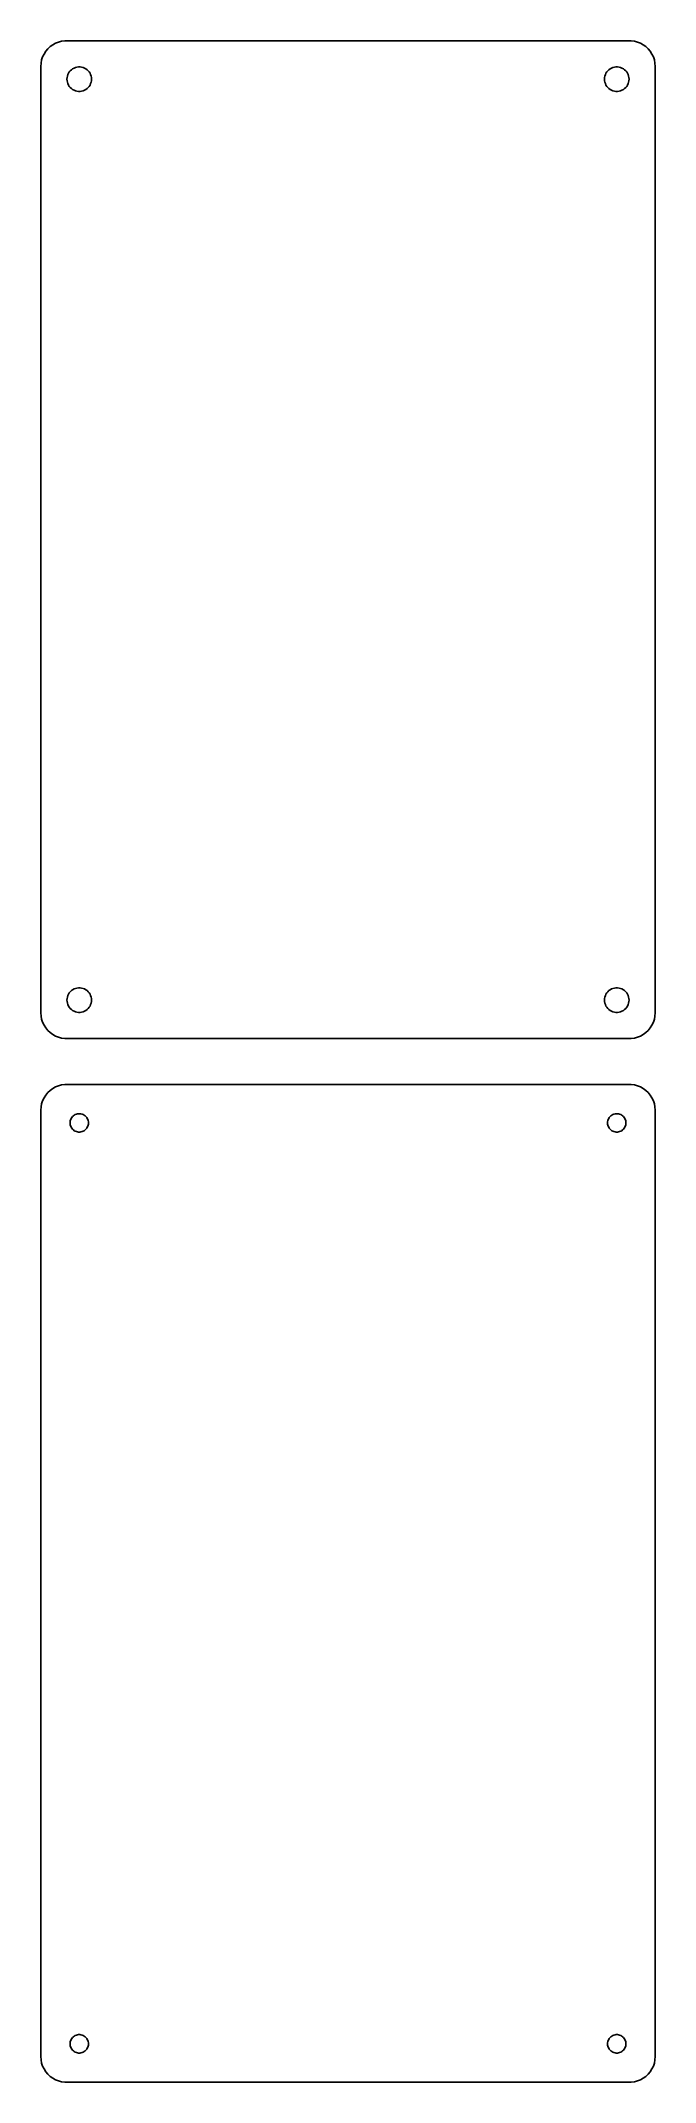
# Model space of a CAD drawing. Header units: metres. Extents: x -60 to 60, y 107 to 505.
import ezdxf

# ---------------------------------------------------------------- set-up
doc = ezdxf.new("R2010")
doc.units = ezdxf.units.M

msp = doc.modelspace()

# ---------------------------------------------------------------- linework, layer by layer
for p, q in [((-59.3815, 502.909), (-59.6489, 502.341)), ((-59.0451, 503.439), (-59.3815, 502.909)), ((-58.6448, 503.923), (-59.0451, 503.439)), ((-58.1871, 504.353), (-58.6448, 503.923)), ((-57.6791, 504.722), (-58.1871, 504.353)), ((-57.1289, 505.024), (-57.6791, 504.722)), ((-56.5451, 505.255), (-57.1289, 505.024)), ((-55.9369, 505.411), (-56.5451, 505.255)), ((-55.3139, 505.49), (-55.9369, 505.411)), ((55.3139, 505.49), (-55.3139, 505.49)), ((55.9369, 505.411), (55.3139, 505.49)), ((56.5451, 505.255), (55.9369, 505.411)), ((57.1289, 505.024), (56.5451, 505.255)), ((57.6791, 504.722), (57.1289, 505.024)), ((58.1871, 504.353), (57.6791, 504.722)), ((58.6448, 503.923), (58.1871, 504.353)), ((59.0451, 503.439), (58.6448, 503.923)), ((59.3815, 502.909), (59.0451, 503.439)), ((59.6489, 502.341), (59.3815, 502.909)), ((-59.9606, 501.127), (-60, 500.5)), ((-60, 500.5), (-60, 315.5)), ((-59.8429, 501.743), (-59.9606, 501.127)), ((-59.6489, 502.341), (-59.8429, 501.743)), ((-54.8246, 498.597), (-54.7315, 498.883)), ((-54.7315, 498.883), (-54.6031, 499.156)), ((-54.6031, 499.156), (-54.4416, 499.411)), ((-54.4416, 499.411), (-54.2495, 499.643)), ((-54.2495, 499.643), (-54.0298, 499.849)), ((-54.0298, 499.849), (-53.786, 500.026)), ((-53.786, 500.026), (-53.5219, 500.172)), ((-53.5219, 500.172), (-53.2416, 500.283)), ((-53.2416, 500.283), (-52.9497, 500.357)), ((-52.9497, 500.357), (-52.6507, 500.395)), ((-52.6507, 500.395), (-52.3493, 500.395)), ((-52.3493, 500.395), (-52.0503, 500.357)), ((-52.0503, 500.357), (-51.7584, 500.283)), ((-51.7584, 500.283), (-51.4781, 500.172)), ((-51.4781, 500.172), (-51.214, 500.026)), ((-51.214, 500.026), (-50.9702, 499.849)), ((-50.9702, 499.849), (-50.7505, 499.643)), ((-50.7505, 499.643), (-50.5583, 499.411)), ((-50.5583, 499.411), (-50.3969, 499.156)), ((-50.3969, 499.156), (-50.2685, 498.883)), ((-50.2685, 498.883), (-50.1754, 498.597)), ((50.1754, 498.597), (50.2685, 498.883)), ((50.2685, 498.883), (50.3969, 499.156)), ((50.3969, 499.156), (50.5583, 499.411)), ((50.5583, 499.411), (50.7505, 499.643)), ((50.7505, 499.643), (50.9702, 499.849)), ((50.9702, 499.849), (51.214, 500.026)), ((51.214, 500.026), (51.4781, 500.172)), ((51.4781, 500.172), (51.7584, 500.283)), ((51.7584, 500.283), (52.0503, 500.357)), ((52.0503, 500.357), (52.3493, 500.395)), ((52.3493, 500.395), (52.6507, 500.395)), ((52.6507, 500.395), (52.9497, 500.357)), ((52.9497, 500.357), (53.2416, 500.283)), ((53.2416, 500.283), (53.5219, 500.172)), ((53.5219, 500.172), (53.786, 500.026)), ((53.786, 500.026), (54.0298, 499.849)), ((54.0298, 499.849), (54.2495, 499.643)), ((54.2495, 499.643), (54.4416, 499.411)), ((54.4416, 499.411), (54.6031, 499.156)), ((54.6031, 499.156), (54.7315, 498.883)), ((54.7315, 498.883), (54.8246, 498.597)), ((59.8429, 501.743), (59.6489, 502.341)), ((59.9606, 501.127), (59.8429, 501.743)), ((60, 500.5), (59.9606, 501.127)), ((60, 315.5), (60, 500.5)), ((-54.9, 498), (-54.8811, 498.301)), ((-54.8811, 497.699), (-54.9, 498)), ((-54.8811, 498.301), (-54.8246, 498.597)), ((-54.8246, 497.403), (-54.8811, 497.699)), ((-54.7315, 497.117), (-54.8246, 497.403)), ((-54.6031, 496.844), (-54.7315, 497.117)), ((-54.4416, 496.589), (-54.6031, 496.844)), ((-54.2495, 496.357), (-54.4416, 496.589)), ((-54.0298, 496.151), (-54.2495, 496.357)), ((-53.786, 495.974), (-54.0298, 496.151)), ((-53.5219, 495.828), (-53.786, 495.974)), ((-53.2416, 495.717), (-53.5219, 495.828)), ((-52.9497, 495.643), (-53.2416, 495.717)), ((-52.6507, 495.605), (-52.9497, 495.643)), ((-52.3493, 495.605), (-52.6507, 495.605)), ((-52.0503, 495.643), (-52.3493, 495.605)), ((-51.7584, 495.717), (-52.0503, 495.643)), ((-51.4781, 495.828), (-51.7584, 495.717)), ((-51.214, 495.974), (-51.4781, 495.828)), ((-50.9702, 496.151), (-51.214, 495.974)), ((-50.7505, 496.357), (-50.9702, 496.151)), ((-50.5583, 496.589), (-50.7505, 496.357)), ((-50.3969, 496.844), (-50.5583, 496.589)), ((-50.2685, 497.117), (-50.3969, 496.844)), ((-50.1754, 497.403), (-50.2685, 497.117)), ((-50.1754, 498.597), (-50.1189, 498.301)), ((-50.1189, 497.699), (-50.1754, 497.403)), ((-50.1189, 498.301), (-50.1, 498)), ((-50.1, 498), (-50.1189, 497.699)), ((50.1, 498), (50.1189, 498.301)), ((50.1189, 497.699), (50.1, 498)), ((50.1189, 498.301), (50.1754, 498.597)), ((50.1754, 497.403), (50.1189, 497.699)), ((50.2685, 497.117), (50.1754, 497.403)), ((50.3969, 496.844), (50.2685, 497.117)), ((50.5583, 496.589), (50.3969, 496.844)), ((50.7505, 496.357), (50.5583, 496.589)), ((50.9702, 496.151), (50.7505, 496.357)), ((51.214, 495.974), (50.9702, 496.151)), ((51.4781, 495.828), (51.214, 495.974)), ((51.7584, 495.717), (51.4781, 495.828)), ((52.0503, 495.643), (51.7584, 495.717)), ((52.3493, 495.605), (52.0503, 495.643)), ((52.6507, 495.605), (52.3493, 495.605)), ((52.9497, 495.643), (52.6507, 495.605)), ((53.2416, 495.717), (52.9497, 495.643)), ((53.5219, 495.828), (53.2416, 495.717)), ((53.786, 495.974), (53.5219, 495.828)), ((54.0298, 496.151), (53.786, 495.974)), ((54.2495, 496.357), (54.0298, 496.151)), ((54.4416, 496.589), (54.2495, 496.357)), ((54.6031, 496.844), (54.4416, 496.589)), ((54.7315, 497.117), (54.6031, 496.844)), ((54.8246, 497.403), (54.7315, 497.117)), ((54.8246, 498.597), (54.8811, 498.301)), ((54.8811, 497.699), (54.8246, 497.403)), ((54.8811, 498.301), (54.9, 498)), ((54.9, 498), (54.8811, 497.699)), ((-54.6031, 319.156), (-54.4416, 319.411)), ((-54.4416, 319.411), (-54.2495, 319.643)), ((-54.2495, 319.643), (-54.0298, 319.849)), ((-54.0298, 319.849), (-53.786, 320.026)), ((-53.786, 320.026), (-53.5219, 320.172)), ((-53.5219, 320.172), (-53.2416, 320.283)), ((-53.2416, 320.283), (-52.9497, 320.357)), ((-52.9497, 320.357), (-52.6507, 320.395)), ((-52.6507, 320.395), (-52.3493, 320.395)), ((-52.3493, 320.395), (-52.0503, 320.357)), ((-52.0503, 320.357), (-51.7584, 320.283)), ((-51.7584, 320.283), (-51.4781, 320.172)), ((-51.4781, 320.172), (-51.214, 320.026)), ((-51.214, 320.026), (-50.9702, 319.849)), ((-50.9702, 319.849), (-50.7505, 319.643)), ((-50.7505, 319.643), (-50.5583, 319.411)), ((-50.5583, 319.411), (-50.3969, 319.156)), ((50.3969, 319.156), (50.5583, 319.411)), ((50.5583, 319.411), (50.7505, 319.643)), ((50.7505, 319.643), (50.9702, 319.849)), ((50.9702, 319.849), (51.214, 320.026)), ((51.214, 320.026), (51.4781, 320.172)), ((51.4781, 320.172), (51.7584, 320.283)), ((51.7584, 320.283), (52.0503, 320.357)), ((52.0503, 320.357), (52.3493, 320.395)), ((52.3493, 320.395), (52.6507, 320.395)), ((52.6507, 320.395), (52.9497, 320.357)), ((52.9497, 320.357), (53.2416, 320.283)), ((53.2416, 320.283), (53.5219, 320.172)), ((53.5219, 320.172), (53.786, 320.026)), ((53.786, 320.026), (54.0298, 319.849)), ((54.0298, 319.849), (54.2495, 319.643)), ((54.2495, 319.643), (54.4416, 319.411)), ((54.4416, 319.411), (54.6031, 319.156)), ((-60, 315.5), (-59.9606, 314.873)), ((-54.9, 318), (-54.8811, 318.301)), ((-54.8811, 317.699), (-54.9, 318)), ((-54.8811, 318.301), (-54.8246, 318.597)), ((-54.8246, 317.403), (-54.8811, 317.699)), ((-54.8246, 318.597), (-54.7315, 318.883)), ((-54.7315, 317.117), (-54.8246, 317.403)), ((-54.7315, 318.883), (-54.6031, 319.156)), ((-54.6031, 316.844), (-54.7315, 317.117)), ((-54.4416, 316.589), (-54.6031, 316.844)), ((-54.2495, 316.357), (-54.4416, 316.589)), ((-54.0298, 316.151), (-54.2495, 316.357)), ((-53.786, 315.974), (-54.0298, 316.151)), ((-53.5219, 315.828), (-53.786, 315.974)), ((-53.2416, 315.717), (-53.5219, 315.828)), ((-52.9497, 315.643), (-53.2416, 315.717)), ((-52.6507, 315.605), (-52.9497, 315.643)), ((-52.3493, 315.605), (-52.6507, 315.605)), ((-52.0503, 315.643), (-52.3493, 315.605)), ((-51.7584, 315.717), (-52.0503, 315.643)), ((-51.4781, 315.828), (-51.7584, 315.717)), ((-51.214, 315.974), (-51.4781, 315.828)), ((-50.9702, 316.151), (-51.214, 315.974)), ((-50.7505, 316.357), (-50.9702, 316.151)), ((-50.5583, 316.589), (-50.7505, 316.357)), ((-50.3969, 316.844), (-50.5583, 316.589)), ((-50.3969, 319.156), (-50.2685, 318.883)), ((-50.2685, 317.117), (-50.3969, 316.844)), ((-50.2685, 318.883), (-50.1754, 318.597)), ((-50.1754, 317.403), (-50.2685, 317.117)), ((-50.1754, 318.597), (-50.1189, 318.301)), ((-50.1189, 317.699), (-50.1754, 317.403)), ((-50.1189, 318.301), (-50.1, 318)), ((-50.1, 318), (-50.1189, 317.699)), ((50.1, 318), (50.1189, 318.301)), ((50.1189, 317.699), (50.1, 318)), ((50.1189, 318.301), (50.1754, 318.597)), ((50.1754, 317.403), (50.1189, 317.699)), ((50.1754, 318.597), (50.2685, 318.883)), ((50.2685, 317.117), (50.1754, 317.403)), ((50.2685, 318.883), (50.3969, 319.156)), ((50.3969, 316.844), (50.2685, 317.117)), ((50.5583, 316.589), (50.3969, 316.844)), ((50.7505, 316.357), (50.5583, 316.589)), ((50.9702, 316.151), (50.7505, 316.357)), ((51.214, 315.974), (50.9702, 316.151)), ((51.4781, 315.828), (51.214, 315.974)), ((51.7584, 315.717), (51.4781, 315.828)), ((52.0503, 315.643), (51.7584, 315.717)), ((52.3493, 315.605), (52.0503, 315.643)), ((52.6507, 315.605), (52.3493, 315.605)), ((52.9497, 315.643), (52.6507, 315.605)), ((53.2416, 315.717), (52.9497, 315.643)), ((53.5219, 315.828), (53.2416, 315.717)), ((53.786, 315.974), (53.5219, 315.828)), ((54.0298, 316.151), (53.786, 315.974)), ((54.2495, 316.357), (54.0298, 316.151)), ((54.4416, 316.589), (54.2495, 316.357)), ((54.6031, 316.844), (54.4416, 316.589)), ((54.6031, 319.156), (54.7315, 318.883)), ((54.7315, 317.117), (54.6031, 316.844)), ((54.7315, 318.883), (54.8246, 318.597)), ((54.8246, 317.403), (54.7315, 317.117)), ((54.8246, 318.597), (54.8811, 318.301)), ((54.8811, 317.699), (54.8246, 317.403)), ((54.8811, 318.301), (54.9, 318)), ((54.9, 318), (54.8811, 317.699)), ((59.9606, 314.873), (60, 315.5)), ((-59.9606, 314.873), (-59.8429, 314.257)), ((-59.8429, 314.257), (-59.6489, 313.659)), ((-59.6489, 313.659), (-59.3815, 313.091)), ((-59.3815, 313.091), (-59.0451, 312.561)), ((-59.0451, 312.561), (-58.6448, 312.077)), ((-58.6448, 312.077), (-58.1871, 311.647)), ((-58.1871, 311.647), (-57.6791, 311.278)), ((-57.6791, 311.278), (-57.1289, 310.976)), ((57.1289, 310.976), (57.6791, 311.278)), ((57.6791, 311.278), (58.1871, 311.647)), ((58.1871, 311.647), (58.6448, 312.077)), ((58.6448, 312.077), (59.0451, 312.561)), ((59.0451, 312.561), (59.3815, 313.091)), ((59.3815, 313.091), (59.6489, 313.659)), ((59.6489, 313.659), (59.8429, 314.257)), ((59.8429, 314.257), (59.9606, 314.873)), ((-57.1289, 310.976), (-56.5451, 310.745)), ((-56.5451, 310.745), (-55.9369, 310.589)), ((-55.9369, 310.589), (-55.3139, 310.51)), ((-55.3139, 310.51), (55.3139, 310.51)), ((55.3139, 310.51), (55.9369, 310.589)), ((55.9369, 310.589), (56.5451, 310.745)), ((56.5451, 310.745), (57.1289, 310.976)), ((-59.0451, 299.439), (-59.3815, 298.909)), ((-58.6448, 299.923), (-59.0451, 299.439)), ((-58.1871, 300.353), (-58.6448, 299.923)), ((-57.6791, 300.722), (-58.1871, 300.353)), ((-57.1289, 301.024), (-57.6791, 300.722)), ((-56.5451, 301.255), (-57.1289, 301.024)), ((-55.9369, 301.411), (-56.5451, 301.255)), ((-55.3139, 301.49), (-55.9369, 301.411)), ((55.3139, 301.49), (-55.3139, 301.49)), ((55.9369, 301.411), (55.3139, 301.49)), ((56.5451, 301.255), (55.9369, 301.411)), ((57.1289, 301.024), (56.5451, 301.255)), ((57.6791, 300.722), (57.1289, 301.024)), ((58.1871, 300.353), (57.6791, 300.722)), ((58.6448, 299.923), (58.1871, 300.353)), ((59.0451, 299.439), (58.6448, 299.923)), ((59.3815, 298.909), (59.0451, 299.439)), ((-59.9606, 297.127), (-60, 296.5)), ((-60, 296.5), (-60, 111.5)), ((-59.8429, 297.743), (-59.9606, 297.127)), ((-59.6489, 298.341), (-59.8429, 297.743)), ((-59.3815, 298.909), (-59.6489, 298.341)), ((-53.8121, 295.232), (-53.6474, 295.387)), ((-53.6474, 295.387), (-53.4645, 295.52)), ((-53.4645, 295.52), (-53.2664, 295.629)), ((-53.2664, 295.629), (-53.0562, 295.712)), ((-53.0562, 295.712), (-52.8373, 295.768)), ((-52.8373, 295.768), (-52.613, 295.796)), ((-52.613, 295.796), (-52.387, 295.796)), ((-52.387, 295.796), (-52.1627, 295.768)), ((-52.1627, 295.768), (-51.9438, 295.712)), ((-51.9438, 295.712), (-51.7336, 295.629)), ((-51.7336, 295.629), (-51.5355, 295.52)), ((-51.5355, 295.52), (-51.3526, 295.387)), ((-51.3526, 295.387), (-51.1879, 295.232)), ((51.1879, 295.232), (51.3526, 295.387)), ((51.3526, 295.387), (51.5355, 295.52)), ((51.5355, 295.52), (51.7336, 295.629)), ((51.7336, 295.629), (51.9438, 295.712)), ((51.9438, 295.712), (52.1627, 295.768)), ((52.1627, 295.768), (52.387, 295.796)), ((52.387, 295.796), (52.613, 295.796)), ((52.613, 295.796), (52.8373, 295.768)), ((52.8373, 295.768), (53.0562, 295.712)), ((53.0562, 295.712), (53.2664, 295.629)), ((53.2664, 295.629), (53.4645, 295.52)), ((53.4645, 295.52), (53.6474, 295.387)), ((53.6474, 295.387), (53.8121, 295.232)), ((59.6489, 298.341), (59.3815, 298.909)), ((59.8429, 297.743), (59.6489, 298.341)), ((59.9606, 297.127), (59.8429, 297.743)), ((60, 296.5), (59.9606, 297.127)), ((60, 111.5), (60, 296.5)), ((-54.3, 294), (-54.2858, 294.226)), ((-54.2858, 293.774), (-54.3, 294)), ((-54.2858, 294.226), (-54.2434, 294.448)), ((-54.2434, 293.552), (-54.2858, 293.774)), ((-54.2434, 294.448), (-54.1736, 294.663)), ((-54.1736, 293.337), (-54.2434, 293.552)), ((-54.1736, 294.663), (-54.0773, 294.867)), ((-54.0773, 293.133), (-54.1736, 293.337)), ((-54.0773, 294.867), (-53.9562, 295.058)), ((-53.9562, 292.942), (-54.0773, 293.133)), ((-53.9562, 295.058), (-53.8121, 295.232)), ((-53.8121, 292.768), (-53.9562, 292.942)), ((-53.6474, 292.613), (-53.8121, 292.768)), ((-53.4645, 292.48), (-53.6474, 292.613)), ((-53.2664, 292.371), (-53.4645, 292.48)), ((-53.0562, 292.288), (-53.2664, 292.371)), ((-52.8373, 292.232), (-53.0562, 292.288)), ((-52.613, 292.204), (-52.8373, 292.232)), ((-52.387, 292.204), (-52.613, 292.204)), ((-52.1627, 292.232), (-52.387, 292.204)), ((-51.9438, 292.288), (-52.1627, 292.232)), ((-51.7336, 292.371), (-51.9438, 292.288)), ((-51.5355, 292.48), (-51.7336, 292.371)), ((-51.3526, 292.613), (-51.5355, 292.48)), ((-51.1879, 292.768), (-51.3526, 292.613)), ((-51.1879, 295.232), (-51.0438, 295.058)), ((-51.0438, 292.942), (-51.1879, 292.768)), ((-51.0438, 295.058), (-50.9226, 294.867)), ((-50.9226, 293.133), (-51.0438, 292.942)), ((-50.9226, 294.867), (-50.8264, 294.663)), ((-50.8264, 293.337), (-50.9226, 293.133)), ((-50.8264, 294.663), (-50.7565, 294.448)), ((-50.7565, 293.552), (-50.8264, 293.337)), ((-50.7565, 294.448), (-50.7142, 294.226)), ((-50.7142, 293.774), (-50.7565, 293.552)), ((-50.7142, 294.226), (-50.7, 294)), ((-50.7, 294), (-50.7142, 293.774)), ((50.7, 294), (50.7142, 294.226)), ((50.7142, 293.774), (50.7, 294)), ((50.7142, 294.226), (50.7565, 294.448)), ((50.7565, 293.552), (50.7142, 293.774)), ((50.7565, 294.448), (50.8264, 294.663)), ((50.8264, 293.337), (50.7565, 293.552)), ((50.8264, 294.663), (50.9226, 294.867)), ((50.9226, 293.133), (50.8264, 293.337)), ((50.9226, 294.867), (51.0438, 295.058)), ((51.0438, 292.942), (50.9226, 293.133)), ((51.0438, 295.058), (51.1879, 295.232)), ((51.1879, 292.768), (51.0438, 292.942)), ((51.3526, 292.613), (51.1879, 292.768)), ((51.5355, 292.48), (51.3526, 292.613)), ((51.7336, 292.371), (51.5355, 292.48)), ((51.9438, 292.288), (51.7336, 292.371)), ((52.1627, 292.232), (51.9438, 292.288)), ((52.387, 292.204), (52.1627, 292.232)), ((52.613, 292.204), (52.387, 292.204)), ((52.8373, 292.232), (52.613, 292.204)), ((53.0562, 292.288), (52.8373, 292.232)), ((53.2664, 292.371), (53.0562, 292.288)), ((53.4645, 292.48), (53.2664, 292.371)), ((53.6474, 292.613), (53.4645, 292.48)), ((53.8121, 292.768), (53.6474, 292.613)), ((53.8121, 295.232), (53.9562, 295.058)), ((53.9562, 292.942), (53.8121, 292.768)), ((53.9562, 295.058), (54.0773, 294.867)), ((54.0773, 293.133), (53.9562, 292.942)), ((54.0773, 294.867), (54.1736, 294.663)), ((54.1736, 293.337), (54.0773, 293.133)), ((54.1736, 294.663), (54.2434, 294.448)), ((54.2434, 293.552), (54.1736, 293.337)), ((54.2434, 294.448), (54.2858, 294.226)), ((54.2858, 293.774), (54.2434, 293.552)), ((54.2858, 294.226), (54.3, 294)), ((54.3, 294), (54.2858, 293.774)), ((-53.2664, 115.629), (-53.0562, 115.712)), ((-53.0562, 115.712), (-52.8373, 115.768)), ((-52.8373, 115.768), (-52.613, 115.796)), ((-52.613, 115.796), (-52.387, 115.796)), ((-52.387, 115.796), (-52.1627, 115.768)), ((-52.1627, 115.768), (-51.9438, 115.712)), ((-51.9438, 115.712), (-51.7336, 115.629)), ((51.7336, 115.629), (51.9438, 115.712)), ((51.9438, 115.712), (52.1627, 115.768)), ((52.1627, 115.768), (52.387, 115.796)), ((52.387, 115.796), (52.613, 115.796)), ((52.613, 115.796), (52.8373, 115.768)), ((52.8373, 115.768), (53.0562, 115.712)), ((53.0562, 115.712), (53.2664, 115.629)), ((-54.3, 114), (-54.2858, 114.226)), ((-54.2858, 113.774), (-54.3, 114)), ((-54.2858, 114.226), (-54.2434, 114.448)), ((-54.2434, 113.552), (-54.2858, 113.774)), ((-54.2434, 114.448), (-54.1736, 114.663)), ((-54.1736, 113.337), (-54.2434, 113.552)), ((-54.1736, 114.663), (-54.0773, 114.867)), ((-54.0773, 113.133), (-54.1736, 113.337)), ((-54.0773, 114.867), (-53.9562, 115.058)), ((-53.9562, 112.942), (-54.0773, 113.133)), ((-53.9562, 115.058), (-53.8121, 115.232)), ((-53.8121, 112.768), (-53.9562, 112.942)), ((-53.8121, 115.232), (-53.6474, 115.387)), ((-53.6474, 112.613), (-53.8121, 112.768)), ((-53.6474, 115.387), (-53.4645, 115.52)), ((-53.4645, 112.48), (-53.6474, 112.613)), ((-53.4645, 115.52), (-53.2664, 115.629)), ((-53.2664, 112.371), (-53.4645, 112.48)), ((-53.0562, 112.288), (-53.2664, 112.371)), ((-52.8373, 112.232), (-53.0562, 112.288)), ((-52.613, 112.204), (-52.8373, 112.232)), ((-52.387, 112.204), (-52.613, 112.204)), ((-52.1627, 112.232), (-52.387, 112.204)), ((-51.9438, 112.288), (-52.1627, 112.232)), ((-51.7336, 112.371), (-51.9438, 112.288)), ((-51.7336, 115.629), (-51.5355, 115.52)), ((-51.5355, 112.48), (-51.7336, 112.371)), ((-51.5355, 115.52), (-51.3526, 115.387)), ((-51.3526, 112.613), (-51.5355, 112.48)), ((-51.3526, 115.387), (-51.1879, 115.232)), ((-51.1879, 112.768), (-51.3526, 112.613)), ((-51.1879, 115.232), (-51.0438, 115.058)), ((-51.0438, 112.942), (-51.1879, 112.768)), ((-51.0438, 115.058), (-50.9226, 114.867)), ((-50.9226, 113.133), (-51.0438, 112.942)), ((-50.9226, 114.867), (-50.8264, 114.663)), ((-50.8264, 113.337), (-50.9226, 113.133)), ((-50.8264, 114.663), (-50.7565, 114.448)), ((-50.7565, 113.552), (-50.8264, 113.337)), ((-50.7565, 114.448), (-50.7142, 114.226)), ((-50.7142, 113.774), (-50.7565, 113.552)), ((-50.7142, 114.226), (-50.7, 114)), ((-50.7, 114), (-50.7142, 113.774)), ((50.7, 114), (50.7142, 114.226)), ((50.7142, 113.774), (50.7, 114)), ((50.7142, 114.226), (50.7565, 114.448)), ((50.7565, 113.552), (50.7142, 113.774)), ((50.7565, 114.448), (50.8264, 114.663)), ((50.8264, 113.337), (50.7565, 113.552)), ((50.8264, 114.663), (50.9226, 114.867)), ((50.9226, 113.133), (50.8264, 113.337)), ((50.9226, 114.867), (51.0438, 115.058)), ((51.0438, 112.942), (50.9226, 113.133)), ((51.0438, 115.058), (51.1879, 115.232)), ((51.1879, 112.768), (51.0438, 112.942)), ((51.1879, 115.232), (51.3526, 115.387)), ((51.3526, 112.613), (51.1879, 112.768)), ((51.3526, 115.387), (51.5355, 115.52)), ((51.5355, 112.48), (51.3526, 112.613)), ((51.5355, 115.52), (51.7336, 115.629)), ((51.7336, 112.371), (51.5355, 112.48)), ((51.9438, 112.288), (51.7336, 112.371)), ((52.1627, 112.232), (51.9438, 112.288)), ((52.387, 112.204), (52.1627, 112.232)), ((52.613, 112.204), (52.387, 112.204)), ((52.8373, 112.232), (52.613, 112.204)), ((53.0562, 112.288), (52.8373, 112.232)), ((53.2664, 112.371), (53.0562, 112.288)), ((53.2664, 115.629), (53.4645, 115.52)), ((53.4645, 112.48), (53.2664, 112.371)), ((53.4645, 115.52), (53.6474, 115.387)), ((53.6474, 112.613), (53.4645, 112.48)), ((53.6474, 115.387), (53.8121, 115.232)), ((53.8121, 112.768), (53.6474, 112.613)), ((53.8121, 115.232), (53.9562, 115.058)), ((53.9562, 112.942), (53.8121, 112.768)), ((53.9562, 115.058), (54.0773, 114.867)), ((54.0773, 113.133), (53.9562, 112.942)), ((54.0773, 114.867), (54.1736, 114.663)), ((54.1736, 113.337), (54.0773, 113.133)), ((54.1736, 114.663), (54.2434, 114.448)), ((54.2434, 113.552), (54.1736, 113.337)), ((54.2434, 114.448), (54.2858, 114.226)), ((54.2858, 113.774), (54.2434, 113.552)), ((54.2858, 114.226), (54.3, 114)), ((54.3, 114), (54.2858, 113.774)), ((-60, 111.5), (-59.9606, 110.873)), ((-59.9606, 110.873), (-59.8429, 110.257)), ((-59.8429, 110.257), (-59.6489, 109.659)), ((-59.6489, 109.659), (-59.3815, 109.091)), ((-59.3815, 109.091), (-59.0451, 108.561)), ((-59.0451, 108.561), (-58.6448, 108.077)), ((-58.6448, 108.077), (-58.1871, 107.647)), ((58.1871, 107.647), (58.6448, 108.077)), ((58.6448, 108.077), (59.0451, 108.561)), ((59.0451, 108.561), (59.3815, 109.091)), ((59.3815, 109.091), (59.6489, 109.659)), ((59.6489, 109.659), (59.8429, 110.257)), ((59.8429, 110.257), (59.9606, 110.873)), ((59.9606, 110.873), (60, 111.5)), ((-58.1871, 107.647), (-57.6791, 107.278)), ((-57.6791, 107.278), (-57.1289, 106.976)), ((-57.1289, 106.976), (-56.5451, 106.745)), ((-56.5451, 106.745), (-55.9369, 106.589)), ((-55.9369, 106.589), (-55.3139, 106.51)), ((-55.3139, 106.51), (55.3139, 106.51)), ((55.3139, 106.51), (55.9369, 106.589)), ((55.9369, 106.589), (56.5451, 106.745)), ((56.5451, 106.745), (57.1289, 106.976)), ((57.1289, 106.976), (57.6791, 107.278)), ((57.6791, 107.278), (58.1871, 107.647))]:
    msp.add_line(p, q)

doc.saveas('drawing.dxf')
